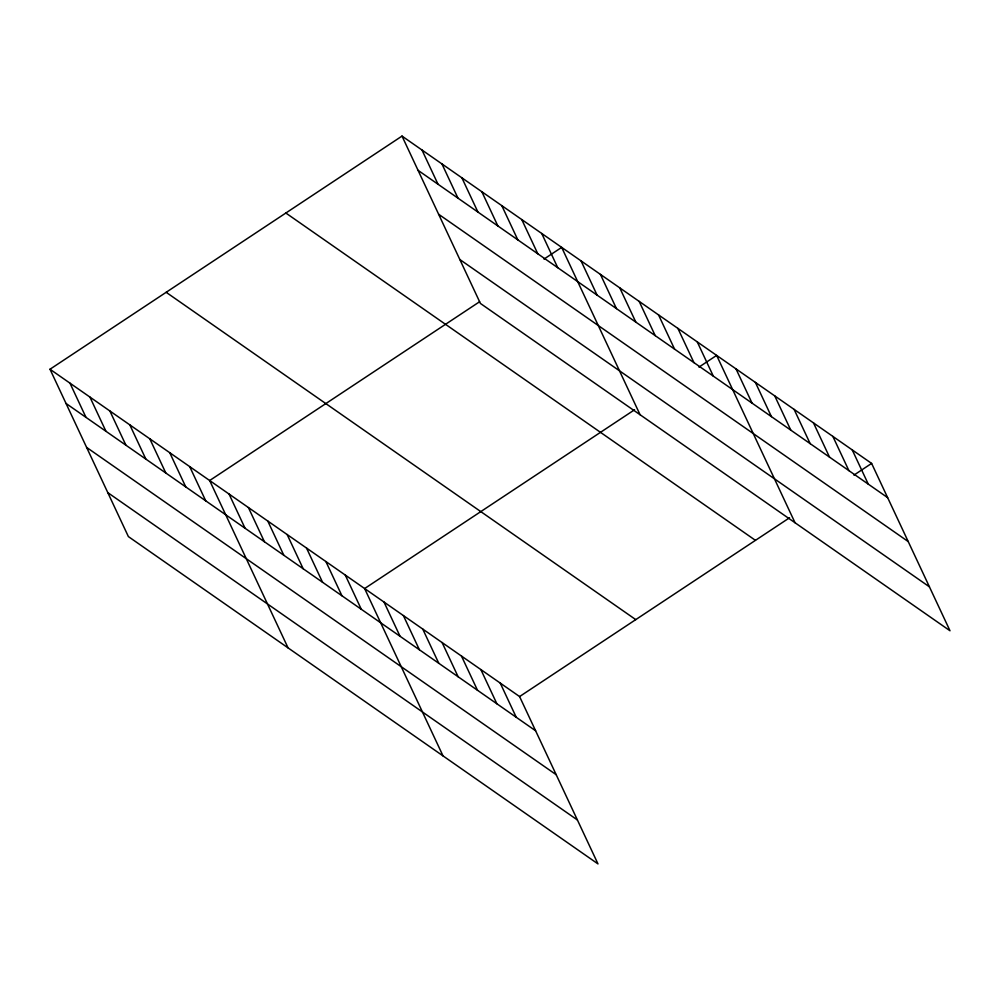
<?xml version="1.0" encoding="UTF-8"?>
<svg xmlns="http://www.w3.org/2000/svg" width="1000" height="1000" viewBox="0 0 1000 1000"><rect width="100%" height="100%" fill="white"/><g stroke="black" fill="none" stroke-linecap="round" stroke-linejoin="round"><path stroke-width="1.5" d="M50 369.237L519.587 696.562L597.987 863.913L128.387 536.587L50 369.237L402.013 136.088L871.612 463.413L950 630.763L480.412 303.438L402.013 136.088M479.6 301.737L209.662 480.525L288.05 647.875M544 259.088L561.675 247.387L640.062 414.725M634.575 409.762L364.625 588.55L443.013 755.888M698.962 367.113L716.637 355.4L795.037 522.75M519.587 696.562L789.538 517.775M853.938 475.125L871.612 463.413M418.05 170.325L887.638 497.638M438.625 214.25L908.225 541.575M459.825 259.513L929.425 586.838M285.85 213.025L755.45 540.35M166.163 292.3L635.763 619.625M66.037 403.462L535.625 730.788M86.613 447.4L556.2 774.712M107.812 492.65L577.4 819.975M852.237 449.913L868.275 484.137M832.862 436.413L848.9 470.637M813.5 422.912L829.525 457.137M794.125 409.412L810.163 443.638M774.75 395.9L790.788 430.138M755.387 382.4L771.413 416.625M736.012 368.9L752.05 403.125M697.275 341.9L713.3 376.125M677.9 328.4L693.938 362.625M658.538 314.887L674.562 349.125M639.163 301.388L655.2 335.613M619.788 287.887L635.825 322.113M600.425 274.387L616.45 308.612M581.05 260.887L597.087 295.113M541.725 233.475L557.75 267.7M521.763 219.562L537.8 253.787M501.8 205.65L517.837 239.875M481.85 191.737L497.875 225.963M461.887 177.825L477.925 212.05M441.938 163.912L457.962 198.137M421.975 150L438.013 184.225M500.225 683.062L516.25 717.288M480.85 669.562L496.887 703.787M461.475 656.05L477.512 690.288M442.113 642.55L458.137 676.775M422.738 629.05L438.775 663.275M403.375 615.55L419.4 649.775M384 602.05L400.037 636.275M345.262 575.037L361.287 609.275M325.887 561.538L341.925 595.763M306.512 548.038L322.55 582.263M287.15 534.538L303.175 568.763M267.775 521.038L283.812 555.262M248.4 507.537L264.438 541.763M229.037 494.025L245.062 528.263M189.7 466.613L205.738 500.85M169.75 452.713L185.775 486.938M149.787 438.8L165.825 473.025M129.825 424.888L145.863 459.113M109.875 410.975L125.913 445.2M89.913 397.062L105.95 431.287M69.963 383.15L85.988 417.375"/></g></svg>
